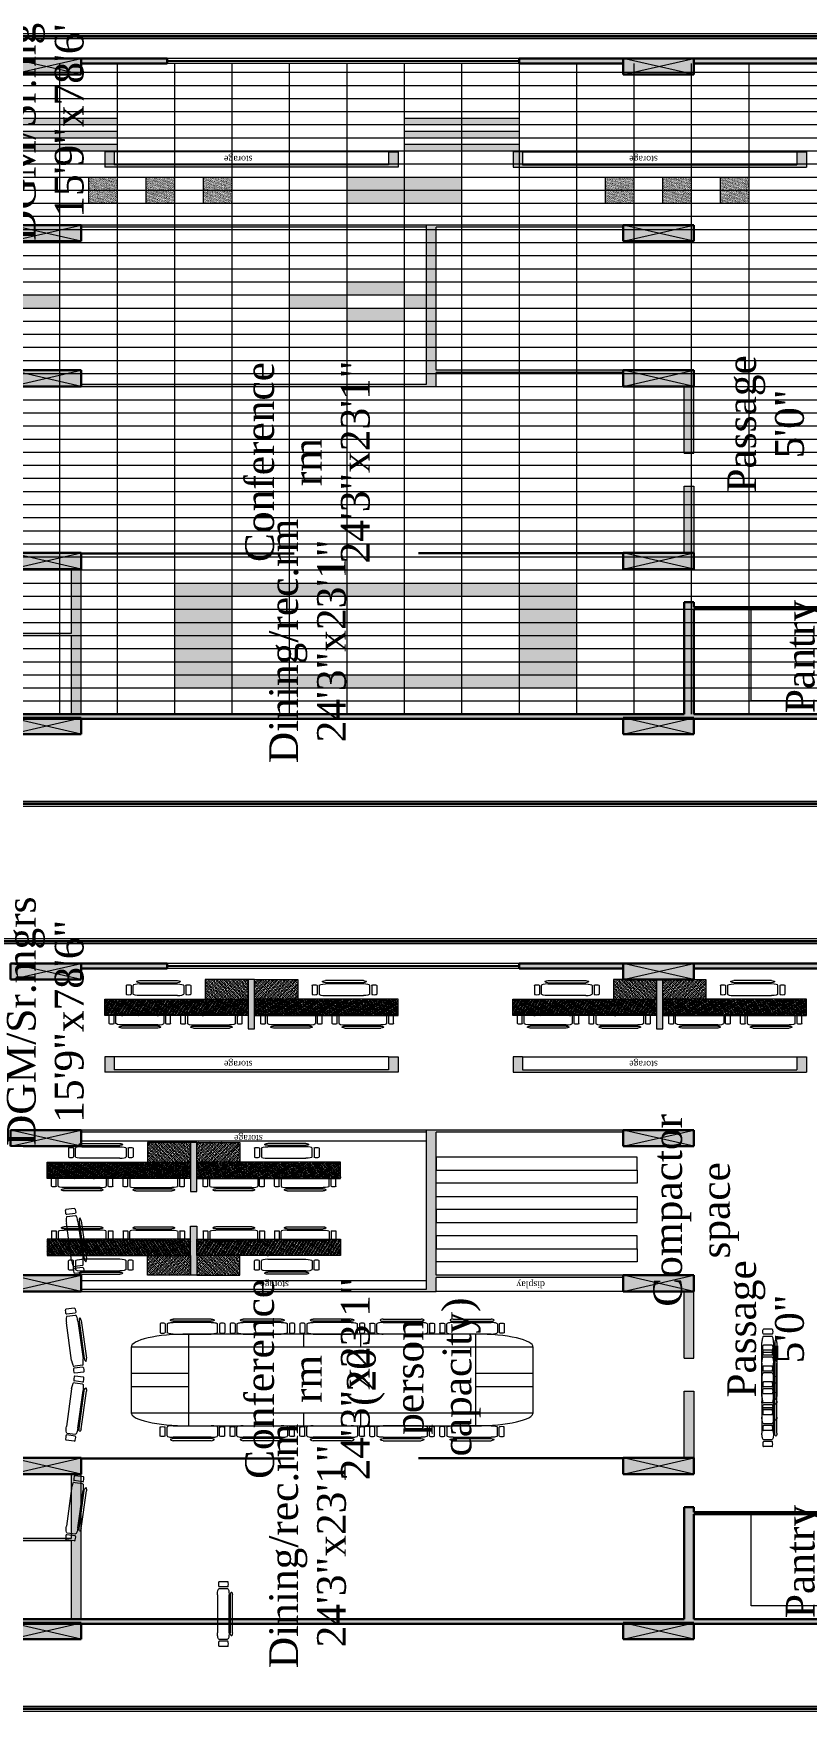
# Model space of a CAD drawing. Header units: inches. Extents: x 327481 to 195042051, y -335014 to 44773228.
# Drawn here: x 194508006 to 194699856, y 44356977 to 44773228 of the extents above; entities that cross this region are included whole.
import ezdxf

# ---------------------------------------------------------------- set-up
doc = ezdxf.new("R2010")
doc.units = ezdxf.units.IN
doc.header["$MEASUREMENT"] = 0
doc.layers.add('center', color=146, linetype='Continuous')
for name, color, linetype, lineweight in [('column 1', 146, 'Continuous', 30), ('floor patern', 44, 'Continuous', 0), ('FUR', 34, 'Continuous', 13), ('furniture', 251, 'Continuous', 13), ('GLASS', 140, 'Continuous', 5), ('TEXT', 7, 'Continuous', 0), ('WALL', 12, 'Continuous', 30)]:
    doc.layers.add(name, color=color, linetype=linetype, lineweight=lineweight)
doc.styles.get("Standard").update_dxf_attribs({"font": 'times.ttf', "height": 12})
doc.linetypes.add('ZIGZAG', pattern='A,0.0001,-0.2,[131,ltypeshp.shx,S=0.2,R=0,X=-0.2,Y=0],-0.4,[131,ltypeshp.shx,S=0.2,R=180,X=0.2,Y=0],-0.2', length=0.8001)

# ---------------------------------------------------------------- blocks, each defined once
blk = doc.blocks.new('COLUMN1')
at = {"layer": 'column 1'}
h = blk.add_hatch(color=256, dxfattribs=at)
h.paths.add_polyline_path([(1, 1), (0, 1), (0.5, 0.5)])
h.paths.add_polyline_path([(1, 1), (0.5, 0.5), (1, 0)])
h.paths.add_polyline_path([(0.5, 0.5), (0, 0), (1, 0)])
h.paths.add_polyline_path([(0.5, 0.5), (0, 1), (0, 0)])
at = {"layer": 'column 1', "lineweight": 0, "ltscale": 0.3}
for p, q in [((0, 1), (1, 0)), ((0, 0), (1, 1))]:
    blk.add_line(p, q, dxfattribs=at)
at = {"layer": 'column 1', "ltscale": 0.3}
for p, q in [((1, 1), (0, 1)), ((0, 1), (0, 0)), ((1, 0), (1, 1)), ((0, 0), (1, 0))]:
    blk.add_line(p, q, dxfattribs=at)
blk = doc.blocks.new('parti.table')
at = {"layer": 'furniture'}
h = blk.add_hatch(dxfattribs=at)
h.set_pattern_fill('ANSI33', color=256, scale=20, style=0)
h.paths.add_polyline_path([(325779.75, -320701.95), (325743.75, -320701.95), (325743.75, -320719.95), (325779.75, -320719.95)])
h = blk.add_hatch(dxfattribs=at)
h.set_pattern_fill('ANSI35', color=42, scale=20, angle=135, style=0)
h.paths.add_polyline_path([(325779.75, -320761.95), (325809.75, -320761.95), (325809.75, -320701.95), (325779.75, -320701.95)])
at = {"layer": 'furniture', "color": 251}
for p, q in [((325806.51, -320709.8), (325806.51, -320724.86)), ((325810.87, -320707.29), (325809.02, -320707.29)), ((325824.21, -320704.5), (325809.06, -320704.5)), ((325824.21, -320706.49), (325809.06, -320706.49)), ((325824.08, -320707.29), (325810.87, -320707.29)), ((325826.59, -320724.86), (325826.59, -320709.8)), ((325828.77, -320724.86), (325828.77, -320709.8)), ((325832.56, -320724.86), (325832.56, -320709.8)), ((325826.59, -320715.31), (325828.77, -320715.31)), ((325828.77, -320719.64), (325826.59, -320719.64)), ((325745.49, -320747.41), (325745.49, -320731.55)), ((325749.48, -320747.41), (325749.48, -320731.55)), ((325751.77, -320747.41), (325751.77, -320731.55)), ((325754.27, -320725.98), (325770.22, -320725.98)), ((325754.27, -320728.07), (325770.22, -320728.07)), ((325754.41, -320728.91), (325768.31, -320728.91)), ((325768.31, -320728.91), (325770.27, -320728.91)), ((325772.91, -320731.55), (325772.91, -320747.41)), ((325809.02, -320727.37), (325824.08, -320727.37)), ((325824.21, -320728.17), (325809.06, -320728.17)), ((325824.21, -320730.15), (325809.06, -320730.15)), ((325751.77, -320737.36), (325749.48, -320737.36)), ((325809.02, -320737.18), (325824.08, -320737.18)), ((325824.21, -320734.4), (325809.06, -320734.4)), ((325824.21, -320736.39), (325809.06, -320736.39)), ((325749.48, -320741.91), (325751.77, -320741.91)), ((325806.51, -320754.76), (325806.51, -320739.69)), ((325826.59, -320739.69), (325826.59, -320754.76)), ((325828.77, -320744.92), (325826.59, -320744.92)), ((325828.77, -320739.69), (325828.77, -320754.76)), ((325832.56, -320739.69), (325832.56, -320754.76)), ((325754.27, -320750.89), (325770.22, -320750.89)), ((325754.27, -320752.98), (325770.22, -320752.98)), ((325770.27, -320750.05), (325754.41, -320750.05)), ((325826.59, -320749.24), (325828.77, -320749.24)), ((325810.87, -320757.27), (325809.02, -320757.27)), ((325824.21, -320758.06), (325809.06, -320758.06)), ((325824.21, -320760.05), (325809.06, -320760.05)), ((325824.08, -320757.27), (325810.87, -320757.27))]:
    blk.add_line(p, q, dxfattribs=at)
at = {"layer": 'furniture'}
for points in [[(325743.75, -320719.95), (325779.75, -320719.95), (325779.75, -320701.95), (325743.75, -320701.95)], [(325779.75, -320701.95), (325809.75, -320701.95), (325809.75, -320761.95), (325779.75, -320761.95)]]:
    blk.add_lwpolyline(points, close=True, dxfattribs=at)
at = {"layer": 'furniture', "color": 251, "extrusion": (0, 0, -1)}
for centre, major_axis, start_param, end_param in [((325809.02, -320709.8), (1.78, 1.78), 3.926991, 5.497787), ((325824.08, -320709.8), (-1.78, 1.78), 0.785398, 2.356194), ((325830.66, -320710.73), (-1.49, 1.49), 5.955533, 8.181634), ((325809.02, -320724.86), (-1.78, 1.78), 3.926991, 5.497787), ((325824.08, -320724.86), (1.78, 1.78), 0.785398, 2.356194), ((325830.66, -320723.93), (-1.49, 1.49), 2.81394, 5.040042), ((325754.11, -320727.03), (-0.748, 0.748), 3.776226, 7.219348), ((325770.38, -320727.03), (0.748, 0.748), -0.936163, 2.506959), ((325808.91, -320735.39), (-0.711, -0.711), -0.936163, 2.506959), ((325824.36, -320735.39), (0.711, -0.711), 3.776226, 7.219348), ((325754.11, -320751.93), (-0.748, 0.748), 3.776226, 7.219348), ((325770.38, -320751.93), (0.748, 0.748), -0.936163, 2.506959), ((325808.91, -320759.06), (-0.711, -0.711), -0.936163, 2.506959), ((325824.36, -320759.06), (0.711, -0.711), 3.776226, 7.219348)]:
    blk.add_ellipse(centre, major_axis=major_axis, ratio=1, start_param=start_param, end_param=end_param, dxfattribs=at)
at = {"layer": 'furniture', "color": 251}
for centre, major_axis, start_param, end_param in [((325808.91, -320705.5), (-0.711, 0.711), -0.936163, 2.506959), ((325824.36, -320705.5), (0.711, 0.711), 3.776226, 7.219348), ((325747.48, -320732.53), (1.57, 1.57), 5.955533, 8.181634), ((325754.41, -320731.55), (1.87, 1.87), 0.785398, 2.356194), ((325770.27, -320731.55), (-1.87, 1.87), 3.926991, 5.497787), ((325808.91, -320729.16), (-0.711, 0.711), -0.936163, 2.506959), ((325824.36, -320729.16), (0.711, 0.711), 3.776226, 7.219348), ((325809.02, -320739.69), (-1.78, -1.78), 3.926991, 5.497787), ((325824.08, -320739.69), (1.78, -1.78), 0.785398, 2.356194), ((325830.66, -320740.63), (-1.49, -1.49), 2.81394, 5.040042), ((325747.48, -320746.43), (1.57, 1.57), 2.81394, 5.040042), ((325754.41, -320747.41), (-1.87, 1.87), 0.785398, 2.356194), ((325770.27, -320747.41), (1.87, 1.87), 3.926991, 5.497787), ((325809.02, -320754.76), (1.78, -1.78), 3.926991, 5.497787), ((325824.08, -320754.76), (-1.78, -1.78), 0.785398, 2.356194), ((325830.66, -320753.82), (-1.49, -1.49), 5.955533, 8.181634)]:
    blk.add_ellipse(centre, major_axis=major_axis, ratio=1, start_param=start_param, end_param=end_param, dxfattribs=at)
blk = doc.blocks.new('CHAIR')
at = {"layer": 'furniture', "color": 251}
for p, q in [((1921, 586), (2212, 586)), ((1921, 547), (2212, 547)), ((2213, 532), (1923, 532)), ((1761, 484), (1761, 194)), ((1833, 484), (1833, 194)), ((1875, 484), (1875, 194)), ((2261, 194), (2261, 484)), ((1833, 384), (1875, 384)), ((1875, 300), (1833, 300)), ((1921, 131), (2212, 131)), ((1923, 146), (2177, 146)), ((2177, 146), (2213, 146)), ((1921, 93), (2212, 93))]:
    blk.add_line(p, q, dxfattribs=at)
for centre, start, end in [((1918, 567), 81.3618, 278.6382), ((2215, 567), 261.3618, 98.6382), ((1918, 112), 81.3618, 278.6382), ((2215, 112), 261.3618, 98.6382)]:
    blk.add_arc(centre, 19.3, start, end, dxfattribs=at)
at = {"layer": 'furniture', "color": 251, "extrusion": (0, 0, -1)}
for centre, major_axis, start_param, end_param in [((1923, 484), (48.3, 0), 3.141602, 4.712399), ((2213, 484), (-48.3, 0), 1.570786, 3.141583), ((1797, 466), (40.6, 0), 3.599355, 5.825457), ((1797, 212), (40.6, 0), 0.457746, 2.683847), ((1923, 194), (-48.3, 0), 4.712388, 6.283185), ((2213, 194), (-48.3, 0), 3.141586, 4.712382)]:
    blk.add_ellipse(centre, major_axis=major_axis, ratio=1, start_param=start_param, end_param=end_param, dxfattribs=at)
blk = doc.blocks.new('A$C529C24E1')
at = {"layer": 'floor patern'}
h = blk.add_hatch(dxfattribs=at)
h.set_pattern_fill('AR-SAND', color=256, style=0)
h.set_pattern_definition([(37.5, (727.0384, -997.394), (-0.062993, 1.926824), [0, -1.52, 0, -1.7, 0, -1.625]), (7.5, (727.0384, -997.394), (1.769777, 2.822146), [0, -0.82, 0, -1.37, 0, -0.525]), (327.5, (725.8084, -997.394), (3.114142, 0.00566), [0, -0.5, 0, -1.8, 0, -2.35]), (317.5, (725.8084, -997.394), (3.00613, 0.877676), [0, -0.25, 0, -1.18, 0, -1.35])])
h.paths.add_polyline_path([(799.04, -949.39), (775.04, -949.39), (775.04, -973.39), (799.04, -973.39)])
h.paths.add_polyline_path([(751.04, -949.39), (727.04, -949.39), (727.04, -973.39), (751.04, -973.39)])
h.paths.add_polyline_path([(775.04, -925.39), (751.04, -925.39), (751.04, -949.39), (775.04, -949.39)])
h.paths.add_polyline_path([(775.04, -973.39), (751.04, -973.39), (751.04, -997.39), (775.04, -997.39)])
h = blk.add_hatch(dxfattribs=at)
h.set_pattern_fill('AR-SAND', color=256, style=0)
h.set_pattern_definition([(37.5, (1039.0384, -1021.394), (-0.062993, 1.926824), [0, -1.52, 0, -1.7, 0, -1.625]), (7.5, (1039.0384, -1021.394), (1.76978, 2.82215), [0, -0.82, 0, -1.37, 0, -0.525]), (327.5, (1037.8084, -1021.394), (3.11414, 0.00566), [0, -0.5, 0, -1.8, 0, -2.35]), (317.5, (1037.8084, -1021.394), (3.00613, 0.87768), [0, -0.25, 0, -1.18, 0, -1.35])])
h.paths.add_polyline_path([(1051.04, -997.39), (1039.04, -997.39), (1039.04, -1021.39), (1051.04, -1021.39)])
h.paths.add_polyline_path([(1051.04, -973.39), (1039.04, -973.39), (1039.04, -997.39), (1051.04, -997.39)])
h = blk.add_hatch(dxfattribs=at)
h.set_pattern_fill('AR-SAND', color=256, style=0)
h.set_pattern_definition([(37.5, (1063.0384, -1021.394), (-0.062993, 1.926824), [0, -1.52, 0, -1.7, 0, -1.625]), (7.5, (1063.0384, -1021.394), (1.76978, 2.82215), [0, -0.82, 0, -1.37, 0, -0.525]), (327.5, (1061.8084, -1021.394), (3.11414, 0.00566), [0, -0.5, 0, -1.8, 0, -2.35]), (317.5, (1061.8084, -1021.394), (3.00613, 0.87768), [0, -0.25, 0, -1.18, 0, -1.35])])
h.paths.add_polyline_path([(1075.04, -997.39), (1063.04, -997.39), (1063.04, -1021.39), (1075.04, -1021.39)])
h.paths.add_polyline_path([(1075.04, -973.39), (1063.04, -973.39), (1063.04, -997.39), (1075.04, -997.39)])
h = blk.add_hatch(dxfattribs=at)
h.set_pattern_fill('AR-SAND', color=256, style=0)
h.set_pattern_definition([(37.5, (1087.0384, -1021.394), (-0.062993, 1.926824), [0, -1.52, 0, -1.7, 0, -1.625]), (7.5, (1087.0384, -1021.394), (1.76978, 2.82215), [0, -0.82, 0, -1.37, 0, -0.525]), (327.5, (1085.8084, -1021.394), (3.11414, 0.00566), [0, -0.5, 0, -1.8, 0, -2.35]), (317.5, (1085.8084, -1021.394), (3.00613, 0.87768), [0, -0.25, 0, -1.18, 0, -1.35])])
h.paths.add_polyline_path([(1099.04, -997.39), (1087.04, -997.39), (1087.04, -1021.39), (1099.04, -1021.39)])
h.paths.add_polyline_path([(1099.04, -973.39), (1087.04, -973.39), (1087.04, -997.39), (1099.04, -997.39)])
h = blk.add_hatch(dxfattribs=at)
h.set_pattern_fill('AR-SAND', color=256, angle=90, style=0)
h.set_pattern_definition([(127.5, (991.0384, -1021.394), (-1.926824, -0.062993), [0, -1.52, 0, -1.7, 0, -1.625]), (97.5, (991.0384, -1021.394), (-2.82215, 1.76978), [0, -0.82, 0, -1.37, 0, -0.525]), (57.5, (991.0384, -1022.624), (-0.00566, 3.11414), [0, -0.5, 0, -1.8, 0, -2.35]), (47.5, (991.0384, -1022.624), (-0.87768, 3.00613), [0, -0.25, 0, -1.18, 0, -1.35])])
h.paths.add_polyline_path([(967.04, -1009.39), (967.04, -1021.39), (991.04, -1021.39), (991.04, -1009.39)])
h.paths.add_polyline_path([(943.04, -1009.39), (943.04, -1021.39), (967.04, -1021.39), (967.04, -1009.39)])
h = blk.add_hatch(dxfattribs=at)
h.set_pattern_fill('AR-SAND', color=256, angle=90, style=0)
h.set_pattern_definition([(127.5, (991.0384, -1045.394), (-1.926824, -0.062993), [0, -1.52, 0, -1.7, 0, -1.625]), (97.5, (991.0384, -1045.394), (-2.82215, 1.76978), [0, -0.82, 0, -1.37, 0, -0.525]), (57.5, (991.0384, -1046.624), (-0.00566, 3.11414), [0, -0.5, 0, -1.8, 0, -2.35]), (47.5, (991.0384, -1046.624), (-0.87768, 3.00613), [0, -0.25, 0, -1.18, 0, -1.35])])
h.paths.add_polyline_path([(967.04, -1033.39), (967.04, -1045.39), (991.04, -1045.39), (991.04, -1033.39)])
h.paths.add_polyline_path([(943.04, -1033.39), (943.04, -1045.39), (967.04, -1045.39), (967.04, -1033.39)])
h = blk.add_hatch(dxfattribs=at)
h.set_pattern_fill('AR-SAND', color=256, style=0)
h.set_pattern_definition([(37.5, (55.0384, -1213.394), (-0.062993, 1.926824), [0, -1.52, 0, -1.7, 0, -1.625]), (7.5, (55.0384, -1213.394), (1.769777, 2.822146), [0, -0.82, 0, -1.37, 0, -0.525]), (327.5, (53.8084, -1213.394), (3.114142, 0.005659), [0, -0.5, 0, -1.8, 0, -2.35]), (317.5, (53.8084, -1213.394), (3.006127, 0.877676), [0, -0.25, 0, -1.18, 0, -1.35])])
h.paths.add_polyline_path([(79.04, -1069.39), (223.04, -1069.39), (223.04, -1189.39), (79.04, -1189.39)], flags=16)
h.paths.add_polyline_path([(55.04, -1045.39), (247.04, -1045.39), (247.04, -1213.39), (55.04, -1213.39)])
h = blk.add_hatch(dxfattribs=at)
h.set_pattern_fill('AR-SAND', color=256, angle=90, style=0)
h.set_pattern_definition([(127.5, (991.0384, -1069.394), (-1.926824, -0.062993), [0, -1.52, 0, -1.7, 0, -1.625]), (97.5, (991.0384, -1069.394), (-2.82215, 1.76978), [0, -0.82, 0, -1.37, 0, -0.525]), (57.5, (991.0384, -1070.624), (-0.00566, 3.11414), [0, -0.5, 0, -1.8, 0, -2.35]), (47.5, (991.0384, -1070.624), (-0.87768, 3.00613), [0, -0.25, 0, -1.18, 0, -1.35])])
h.paths.add_polyline_path([(967.04, -1057.39), (967.04, -1069.39), (991.04, -1069.39), (991.04, -1057.39)])
h.paths.add_polyline_path([(943.04, -1057.39), (943.04, -1069.39), (967.04, -1069.39), (967.04, -1057.39)])
h = blk.add_hatch(dxfattribs=at)
h.set_pattern_fill('AR-SAND', color=256, style=0)
h.set_pattern_definition([(37.5, (727.0384, -1165.394), (-0.062993, 1.926824), [0, -1.52, 0, -1.7, 0, -1.625]), (7.5, (727.0384, -1165.394), (1.769777, 2.822146), [0, -0.82, 0, -1.37, 0, -0.525]), (327.5, (725.8084, -1165.394), (3.114142, 0.00566), [0, -0.5, 0, -1.8, 0, -2.35]), (317.5, (725.8084, -1165.394), (3.00613, 0.877676), [0, -0.25, 0, -1.18, 0, -1.35])])
h.paths.add_polyline_path([(799.04, -1117.39), (775.04, -1117.39), (775.04, -1141.39), (799.04, -1141.39)])
h.paths.add_polyline_path([(751.04, -1117.39), (727.04, -1117.39), (727.04, -1141.39), (751.04, -1141.39)])
h.paths.add_polyline_path([(775.04, -1093.39), (751.04, -1093.39), (751.04, -1117.39), (775.04, -1117.39)])
h.paths.add_polyline_path([(751.04, -1150.62), (775.04, -1150.62), (775.04, -1141.39), (751.04, -1141.39)])
h = blk.add_hatch(dxfattribs=at)
h.set_pattern_fill('AR-SAND', color=256, style=0)
h.set_pattern_definition([(37.5, (943.0384, -1165.394), (-0.062993, 1.926824), [0, -1.52, 0, -1.7, 0, -1.625]), (7.5, (943.0384, -1165.394), (1.76978, 2.82215), [0, -0.82, 0, -1.37, 0, -0.525]), (327.5, (941.8084, -1165.394), (3.11414, 0.00566), [0, -0.5, 0, -1.8, 0, -2.35]), (317.5, (941.8084, -1165.394), (3.00613, 0.87768), [0, -0.25, 0, -1.18, 0, -1.35])])
h.paths.add_polyline_path([(991.04, -1117.39), (967.04, -1117.39), (967.04, -1141.39), (991.04, -1141.39)])
h.paths.add_polyline_path([(967.04, -1117.39), (943.04, -1117.39), (943.04, -1141.39), (967.04, -1141.39)])
h.paths.add_polyline_path([(967.04, -1141.39), (943.04, -1141.39), (943.04, -1165.39), (967.04, -1165.39)])
h.paths.add_polyline_path([(991.04, -1141.39), (967.04, -1141.39), (967.04, -1165.39), (991.04, -1165.39)])
h = blk.add_hatch(dxfattribs=at)
h.set_pattern_fill('AR-SAND', color=256, style=0)
h.set_pattern_definition([(37.5, (1039.0384, -1189.394), (-0.062993, 1.926824), [0, -1.52, 0, -1.7, 0, -1.625]), (7.5, (1039.0384, -1189.394), (1.76978, 2.82215), [0, -0.82, 0, -1.37, 0, -0.525]), (327.5, (1037.8084, -1189.394), (3.11414, 0.00566), [0, -0.5, 0, -1.8, 0, -2.35]), (317.5, (1037.8084, -1189.394), (3.00613, 0.87768), [0, -0.25, 0, -1.18, 0, -1.35])])
h.paths.add_polyline_path([(1051.04, -1165.39), (1039.04, -1165.39), (1039.04, -1189.39), (1051.04, -1189.39)])
h.paths.add_polyline_path([(1051.04, -1141.39), (1039.04, -1141.39), (1039.04, -1165.39), (1051.04, -1165.39)])
h = blk.add_hatch(dxfattribs=at)
h.set_pattern_fill('AR-SAND', color=256, style=0)
h.set_pattern_definition([(37.5, (1063.0384, -1189.394), (-0.062993, 1.926824), [0, -1.52, 0, -1.7, 0, -1.625]), (7.5, (1063.0384, -1189.394), (1.76978, 2.82215), [0, -0.82, 0, -1.37, 0, -0.525]), (327.5, (1061.8084, -1189.394), (3.11414, 0.00566), [0, -0.5, 0, -1.8, 0, -2.35]), (317.5, (1061.8084, -1189.394), (3.00613, 0.87768), [0, -0.25, 0, -1.18, 0, -1.35])])
h.paths.add_polyline_path([(1075.04, -1165.39), (1063.04, -1165.39), (1063.04, -1189.39), (1075.04, -1189.39)])
h.paths.add_polyline_path([(1075.04, -1141.39), (1063.04, -1141.39), (1063.04, -1165.39), (1075.04, -1165.39)])
h = blk.add_hatch(dxfattribs=at)
h.set_pattern_fill('AR-SAND', color=256, style=0)
h.set_pattern_definition([(37.5, (1087.0384, -1189.394), (-0.062993, 1.926824), [0, -1.52, 0, -1.7, 0, -1.625]), (7.5, (1087.0384, -1189.394), (1.76978, 2.82215), [0, -0.82, 0, -1.37, 0, -0.525]), (327.5, (1085.8084, -1189.394), (3.11414, 0.00566), [0, -0.5, 0, -1.8, 0, -2.35]), (317.5, (1085.8084, -1189.394), (3.00613, 0.87768), [0, -0.25, 0, -1.18, 0, -1.35])])
h.paths.add_polyline_path([(1099.04, -1165.39), (1087.04, -1165.39), (1087.04, -1189.39), (1099.04, -1189.39)])
h.paths.add_polyline_path([(1099.04, -1141.39), (1087.04, -1141.39), (1087.04, -1165.39), (1099.04, -1165.39)])
h = blk.add_hatch(dxfattribs=at)
h.set_pattern_fill('AR-SAND', color=256, angle=90, style=0)
h.set_pattern_definition([(127.5, (991.0384, -1237.394), (-1.926824, -0.062993), [0, -1.52, 0, -1.7, 0, -1.625]), (97.5, (991.0384, -1237.394), (-2.82215, 1.76978), [0, -0.82, 0, -1.37, 0, -0.525]), (57.5, (991.0384, -1238.624), (-0.00566, 3.11414), [0, -0.5, 0, -1.8, 0, -2.35]), (47.5, (991.0384, -1238.624), (-0.87768, 3.00613), [0, -0.25, 0, -1.18, 0, -1.35])])
h.paths.add_polyline_path([(967.04, -1225.39), (967.04, -1237.39), (991.04, -1237.39), (991.04, -1225.39)])
h.paths.add_polyline_path([(943.04, -1225.39), (943.04, -1237.39), (967.04, -1237.39), (967.04, -1225.39)])
h = blk.add_hatch(dxfattribs=at)
h.set_pattern_fill('AR-SAND', color=256, angle=90, style=0)
h.set_pattern_definition([(127.5, (991.0384, -1261.394), (-1.926824, -0.062993), [0, -1.52, 0, -1.7, 0, -1.625]), (97.5, (991.0384, -1261.394), (-2.82215, 1.76978), [0, -0.82, 0, -1.37, 0, -0.525]), (57.5, (991.0384, -1262.624), (-0.00566, 3.11414), [0, -0.5, 0, -1.8, 0, -2.35]), (47.5, (991.0384, -1262.624), (-0.87768, 3.00613), [0, -0.25, 0, -1.18, 0, -1.35])])
h.paths.add_polyline_path([(967.04, -1249.39), (967.04, -1261.39), (991.04, -1261.39), (991.04, -1249.39)])
h.paths.add_polyline_path([(943.04, -1249.39), (943.04, -1261.39), (967.04, -1261.39), (967.04, -1249.39)])
h = blk.add_hatch(dxfattribs=at)
h.set_pattern_fill('AR-SAND', color=256, angle=90, style=0)
h.set_pattern_definition([(127.5, (991.0384, -1285.394), (-1.926824, -0.062993), [0, -1.52, 0, -1.7, 0, -1.625]), (97.5, (991.0384, -1285.394), (-2.82215, 1.76978), [0, -0.82, 0, -1.37, 0, -0.525]), (57.5, (991.0384, -1286.624), (-0.00566, 3.11414), [0, -0.5, 0, -1.8, 0, -2.35]), (47.5, (991.0384, -1286.624), (-0.87768, 3.00613), [0, -0.25, 0, -1.18, 0, -1.35])])
h.paths.add_polyline_path([(967.04, -1273.39), (967.04, -1285.39), (991.04, -1285.39), (991.04, -1273.39)])
h.paths.add_polyline_path([(943.04, -1273.39), (943.04, -1285.39), (967.04, -1285.39), (967.04, -1273.39)])
for p, q in [((31.04, -447.89), (31.04, -1588.07)), ((55.04, -447.89), (55.04, -1588.07)), ((79.04, -447.89), (79.04, -1588.07)), ((103.04, -447.89), (103.04, -1588.07)), ((127.04, -447.89), (127.04, -1588.07)), ((151.04, -447.89), (151.04, -1588.07)), ((175.04, -447.89), (175.04, -1588.07)), ((199.04, -447.89), (199.04, -1588.07)), ((223.04, -447.89), (223.04, -1588.07)), ((247.04, -447.89), (247.04, -1588.07)), ((271.04, -447.89), (271.04, -1588.07)), ((295.04, -447.89), (295.04, -1588.07)), ((319.04, -447.89), (319.04, -1588.07)), ((343.04, -447.89), (343.04, -1588.07)), ((367.04, -447.89), (367.04, -1588.07)), ((391.04, -447.89), (391.04, -1588.07)), ((415.04, -447.89), (415.04, -1588.07)), ((439.04, -447.89), (439.04, -1588.07)), ((463.04, -447.89), (463.04, -1588.07)), ((487.04, -447.89), (487.04, -1588.07)), ((511.04, -447.89), (511.04, -1588.07)), ((535.04, -447.89), (535.04, -1588.07)), ((559.04, -447.89), (559.04, -1588.07)), ((583.04, -447.89), (583.04, -1588.07)), ((607.04, -447.89), (607.04, -1588.07)), ((631.04, -447.89), (631.04, -1588.07)), ((655.04, -447.89), (655.04, -1588.07)), ((679.04, -447.89), (679.04, -1588.07)), ((703.04, -447.89), (703.04, -1588.07)), ((727.04, -447.89), (727.04, -1588.07)), ((751.04, -447.89), (751.04, -1588.07)), ((775.04, -447.89), (775.04, -1588.07)), ((799.04, -447.89), (799.04, -1588.07)), ((823.04, -447.89), (823.04, -1588.07)), ((847.04, -447.89), (847.04, -1588.07)), ((871.04, -447.89), (871.04, -1588.07)), ((895.04, -447.89), (895.04, -1588.07)), ((919.04, -447.89), (919.04, -1588.07)), ((943.04, -447.89), (943.04, -1588.07)), ((967.04, -447.89), (967.04, -1588.07)), ((991.04, -447.89), (991.04, -1588.07)), ((1015.04, -447.89), (1015.04, -1588.07)), ((1039.04, -447.89), (1039.04, -1588.07)), ((1063.04, -447.89), (1063.04, -1588.07)), ((1087.04, -447.89), (1087.04, -1588.07)), ((1111.04, -447.89), (1111.04, -1588.07)), ((1135.04, -447.89), (1135.04, -1588.07)), ((1159.04, -447.89), (1159.04, -1588.07)), ((1183.04, -447.89), (1183.04, -1588.07)), ((1051.04, -973.39), (1051.04, -1021.39)), ((1075.04, -973.39), (1075.04, -1021.39)), ((1099.04, -973.39), (1099.04, -1021.39)), ((7.04, -997.39), (1199.11, -997.39)), ((943.04, -1009.39), (991.04, -1009.39)), ((7.04, -1021.39), (1199.11, -1021.39)), ((943.04, -1033.39), (991.04, -1033.39)), ((7.04, -1045.39), (1199.11, -1045.39)), ((943.04, -1057.39), (991.04, -1057.39)), ((7.04, -1069.39), (1199.11, -1069.39)), ((7.04, -1093.39), (1199.11, -1093.39)), ((7.04, -1117.39), (1199.11, -1117.39)), ((7.04, -1141.39), (1199.11, -1141.39)), ((1051.04, -1141.39), (1051.04, -1189.39)), ((1075.04, -1141.39), (1075.04, -1189.39)), ((1099.04, -1141.39), (1099.04, -1189.39)), ((7.04, -1165.39), (1199.11, -1165.39)), ((7.04, -1189.39), (1199.11, -1189.39)), ((7.04, -1213.39), (1199.11, -1213.39)), ((943.04, -1225.39), (991.04, -1225.39)), ((7.04, -1237.39), (1199.11, -1237.39)), ((943.04, -1249.39), (991.04, -1249.39)), ((7.04, -1261.39), (1199.11, -1261.39)), ((943.04, -1273.39), (991.04, -1273.39)), ((7.04, -1285.39), (1199.11, -1285.39))]:
    blk.add_line(p, q, dxfattribs=at)
blk = doc.blocks.new('for presentation-29.06.11')
at = {"layer": 'FUR'}
for color, points in [(256, [(330520.83, -326973.87), (330403.27, -326973.87), (330403.27, -326784.6), (330399.27, -326784.6), (330399.27, -326788.2), (330399.27, -326973.87), (330255.16, -326973.87), (330255.16, -326977.87), (330520.83, -326977.87)]), (256, [(332179.05, -326973.87), (332061.49, -326973.87), (332061.49, -326784.6), (332057.49, -326784.6), (332057.49, -326788.2), (332057.49, -326973.87), (331913.38, -326973.87), (331913.38, -326977.87), (332179.05, -326977.87)]), (256, [(331151.09, -327122.24), (330859.66, -327122.24), (330859.66, -326977.87), (330855.66, -326977.87), (330855.66, -327126.24), (330881.2, -327126.24), (330881.2, -327204.37), (330885.2, -327204.37), (330885.2, -327126.24), (331147.09, -327126.24), (331147.1, -327204.37), (331151.09, -327204.37)]), (252, [(331151.09, -326977.87), (331147.09, -326977.87), (331147.09, -327122.24), (331151.09, -327122.24)]), (256, [(332809.31, -327122.24), (332517.88, -327122.24), (332517.88, -326977.87), (332513.88, -326977.87), (332513.88, -327126.24), (332539.42, -327126.24), (332539.42, -327204.37), (332543.42, -327204.37), (332543.42, -327126.24), (332805.31, -327126.24), (332805.31, -327204.37), (332809.31, -327204.37)]), (252, [(332809.31, -326977.87), (332805.31, -326977.87), (332805.31, -327122.24), (332809.31, -327122.24)]), (252, [(331285.24, -326987.72), (331257.24, -326987.72), (331257.24, -327110.36), (331285.24, -327110.36), (331285.24, -327106.36), (331261.24, -327106.36), (331261.24, -326991.72), (331285.24, -326991.72)]), (252, [(332943.46, -326987.72), (332915.46, -326987.72), (332915.46, -327110.36), (332943.46, -327110.36), (332943.46, -327106.36), (332919.45, -327106.36), (332919.46, -326991.72), (332943.46, -326991.72)]), (252, [(331285.24, -327158.36), (331257.24, -327158.36), (331257.24, -327281), (331285.24, -327281), (331285.24, -327277), (331261.24, -327277), (331261.24, -327162.36), (331285.24, -327162.36)]), (252, [(332943.46, -327158.36), (332915.46, -327158.36), (332915.46, -327281), (332943.46, -327281), (332943.46, -327277), (332919.46, -327277), (332919.45, -327162.36), (332943.46, -327162.36)]), (256, [(330673.01, -327229.92), (330550.38, -327229.92), (330550.38, -327233.92), (330673.01, -327233.92)]), (256, [(330855.66, -327229.91), (330733.37, -327229.92), (330733.37, -327233.92), (330855.66, -327233.92)]), (256, [(332331.23, -327229.92), (332208.6, -327229.92), (332208.6, -327233.92), (332331.23, -327233.92)]), (256, [(332513.88, -327229.91), (332391.59, -327229.92), (332391.59, -327233.92), (332513.88, -327233.92)])]:
    blk.add_hatch(color=color, dxfattribs=at).paths.add_polyline_path(points)
at = {"layer": 'furniture'}
for points in [[(330975.2, -327023.6), (330909.2, -327023.6), (330885.2, -327023.6), (330885.2, -327026.24), (330975.2, -327026.24)], [(331128.59, -327023.6), (331062.59, -327023.6), (331038.59, -327023.6), (331038.59, -327026.24), (331128.59, -327026.24)], [(331426.83, -327047.72), (331360.83, -327047.72), (331336.83, -327047.72), (331336.83, -327050.36), (331426.83, -327050.36)], [(331426.83, -327218.36), (331360.83, -327218.36), (331336.83, -327218.36), (331336.83, -327221), (331426.83, -327221)]]:
    blk.add_hatch(color=161, dxfattribs=at).paths.add_polyline_path(points)
at = {"layer": 'GLASS'}
for points in [[(331451.02, -327160.87), (331452.52, -327160.87), (331452.52, -327013.87), (331451.02, -327013.87)], [(333109.24, -327160.87), (333110.74, -327160.87), (333110.74, -327013.87), (333109.24, -327013.87)]]:
    blk.add_hatch(color=256, dxfattribs=at).paths.add_polyline_path(points)
at = {"layer": 'WALL', "lineweight": 0}
h = blk.add_hatch(color=36, dxfattribs=at)
h.paths.add_polyline_path([(330469.83, -327559.69), (330469.83, -327568.75), (330520.83, -327568.75), (330520.83, -327559.69)])
h.paths.add_polyline_path([(330322.83, -327568.75), (330322.83, -327559.69), (330255.16, -327559.69), (330255.16, -327357.91), (330505.3, -327357.91), (330505.3, -327353.91), (330255.16, -327353.91), (330255.16, -327233.92), (330447.16, -327233.92), (330447.16, -327317.91), (330451.16, -327317.91), (330451.16, -327233.92), (330460.47, -327233.92), (330460.47, -327229.92), (330255.16, -327229.92), (330255.16, -326502.8), (330246.18, -326502.8), (330246.18, -326513.25), (330107.83, -326513.25), (330111.29, -326522.31), (330246.18, -326522.31), (330246.18, -326613.51), (330248.12, -326613.51), (330248.12, -326643.05), (330246.18, -326643.05), (330246.18, -326948.33), (330248.12, -326948.33), (330248.12, -326977.87), (330246.18, -326977.87), (330246.18, -327204.37), (330248.12, -327204.37), (330248.12, -327233.92), (330246.18, -327233.92), (330246.18, -327559.69), (330107.83, -327559.69), (330111.29, -327568.75)])
h = blk.add_hatch(color=36, dxfattribs=at)
h.paths.add_polyline_path([(332128.05, -327559.69), (332128.05, -327568.75), (332179.05, -327568.75), (332179.05, -327559.69)])
h.paths.add_polyline_path([(331981.05, -327568.75), (331981.05, -327559.69), (331913.38, -327559.69), (331913.38, -327357.91), (332163.52, -327357.91), (332163.52, -327353.91), (331913.38, -327353.91), (331913.38, -327233.92), (332105.38, -327233.92), (332105.38, -327317.91), (332109.38, -327317.91), (332109.38, -327233.92), (332118.69, -327233.92), (332118.69, -327229.92), (331913.38, -327229.92), (331913.38, -326502.8), (331904.4, -326502.8), (331904.4, -326513.25), (331766.05, -326513.25), (331769.51, -326522.31), (331904.4, -326522.31), (331904.4, -326613.51), (331906.34, -326613.51), (331906.34, -326643.05), (331904.4, -326643.05), (331904.4, -326948.33), (331906.34, -326948.33), (331906.34, -326977.87), (331904.4, -326977.87), (331904.4, -327204.37), (331906.34, -327204.37), (331906.34, -327233.92), (331904.4, -327233.92), (331904.4, -327559.69), (331766.05, -327559.69), (331769.51, -327568.75)])
h = blk.add_hatch(color=36, dxfattribs=at)
h.paths.add_polyline_path([(331447.24, -327013.87), (331456.34, -327013.87), (331456.34, -326977.87), (331447.24, -326977.87)])
h.paths.add_polyline_path([(331456.34, -327160.87), (331447.24, -327160.87), (331447.24, -327204.37), (331456.34, -327204.37)])
h = blk.add_hatch(color=36, dxfattribs=at)
h.paths.add_polyline_path([(333105.46, -327013.87), (333114.55, -327013.87), (333114.55, -326977.87), (333105.46, -326977.87)])
h.paths.add_polyline_path([(333114.55, -327160.87), (333105.46, -327160.87), (333105.46, -327204.37), (333114.55, -327204.37)])
h = blk.add_hatch(color=36, dxfattribs=at)
h.paths.add_polyline_path([(331447.24, -327295.92), (331456.34, -327295.92), (331456.34, -327233.92), (331447.24, -327233.92)])
h.paths.add_polyline_path([(331456.34, -327442.92), (331447.24, -327442.92), (331447.24, -327539.21), (331456.34, -327539.21)])
h = blk.add_hatch(color=36, dxfattribs=at)
h.paths.add_polyline_path([(333105.46, -327295.92), (333114.55, -327295.92), (333114.55, -327233.92), (333105.46, -327233.92)])
h.paths.add_polyline_path([(333114.55, -327442.92), (333105.46, -327442.92), (333105.46, -327539.21), (333114.55, -327539.21)])
at = {"color": 2}
for points in [[(330085.93, -327857.19), (330085.93, -325821.96), (331502.04, -325821.96), (331502.04, -327857.19)], [(331744.15, -327857.19), (331744.15, -325821.96), (333160.26, -325821.96), (333160.26, -327857.19)], [(330094.91, -327848.21), (330094.91, -325830.94), (331493.06, -325830.94), (331493.06, -327848.21)], [(331753.13, -327848.21), (331753.13, -325830.94), (333151.28, -325830.94), (333151.28, -327848.21)]]:
    blk.add_lwpolyline(points, close=True, dxfattribs=at)
at = {"color": 2, "lineweight": 35}
for points in [[(330090.42, -327852.7), (330090.42, -325826.45), (331497.55, -325826.45), (331497.55, -327852.7)], [(331748.64, -327852.7), (331748.64, -325826.45), (333155.77, -325826.45), (333155.77, -327852.7)]]:
    blk.add_lwpolyline(points, close=True, dxfattribs=at)
at = {"layer": 'furniture'}
for p, q in [((330399.27, -326784.6), (330399.27, -326973.87)), ((330403.27, -326784.6), (330403.27, -326973.87)), ((332057.49, -326784.6), (332057.49, -326973.87)), ((332061.49, -326784.6), (332061.49, -326973.87)), ((330255.16, -326973.87), (330399.27, -326973.87)), ((330403.27, -326973.87), (330520.83, -326973.87)), ((331913.38, -326973.87), (332057.49, -326973.87)), ((332061.49, -326973.87), (332179.05, -326973.87)), ((330255.16, -326977.87), (330520.83, -326977.87)), ((330855.66, -326977.87), (330855.66, -327126.24)), ((330855.66, -326977.87), (330859.66, -326977.87)), ((330859.66, -326977.87), (330859.66, -327122.24)), ((331147.09, -327122.24), (331147.09, -326977.87)), ((331151.09, -327122.24), (331151.09, -326977.87)), ((331913.38, -326977.87), (332179.05, -326977.87)), ((332513.88, -326977.87), (332513.88, -327126.24)), ((332513.88, -326977.87), (332517.88, -326977.87)), ((332517.88, -326977.87), (332517.88, -327122.24)), ((332805.31, -327122.24), (332805.31, -326977.87)), ((332809.31, -327122.24), (332809.31, -326977.87)), ((331257.24, -327110.36), (331257.24, -326987.72)), ((331285.24, -326987.72), (331257.24, -326987.72)), ((331285.24, -326991.72), (331285.24, -326987.72)), ((332915.46, -327110.36), (332915.46, -326987.72)), ((332943.46, -326987.72), (332915.46, -326987.72)), ((332943.46, -326991.72), (332943.46, -326987.72)), ((331285.24, -326991.72), (331261.24, -326991.72)), ((331261.24, -327106.36), (331261.24, -326991.72)), ((331285.24, -327106.36), (331285.24, -326991.72)), ((332919.45, -327106.36), (332919.46, -326991.72)), ((332943.46, -326991.72), (332919.46, -326991.72)), ((332943.46, -327106.36), (332943.46, -326991.72)), ((331447.24, -327160.87), (331447.24, -327013.87)), ((331456.3, -327160.87), (331456.3, -327013.87)), ((333105.46, -327160.87), (333105.46, -327013.87)), ((333114.52, -327160.87), (333114.52, -327013.87)), ((331285.24, -327106.36), (331261.24, -327106.36)), ((331285.24, -327106.36), (331285.24, -327110.36)), ((332943.46, -327106.36), (332919.45, -327106.36)), ((332943.46, -327106.36), (332943.46, -327110.36)), ((331285.24, -327110.36), (331257.24, -327110.36)), ((332943.46, -327110.36), (332915.46, -327110.36)), ((330859.66, -327122.24), (331151.09, -327122.24)), ((331151.09, -327204.37), (331151.09, -327122.24)), ((332517.88, -327122.24), (332809.31, -327122.24)), ((332809.31, -327204.37), (332809.31, -327122.24)), ((330855.66, -327126.24), (330881.2, -327126.24)), ((330855.66, -327204.37), (330855.66, -327126.24)), ((330881.2, -327204.37), (330881.2, -327126.24)), ((330885.2, -327126.24), (331147.09, -327126.24)), ((330885.2, -327204.37), (330885.2, -327126.24)), ((331147.1, -327204.37), (331147.09, -327126.24)), ((332513.88, -327126.24), (332539.42, -327126.24)), ((332539.42, -327204.37), (332539.42, -327126.24)), ((332543.42, -327126.24), (332805.31, -327126.24)), ((332543.42, -327204.37), (332543.42, -327126.24)), ((332805.31, -327204.37), (332805.31, -327126.24)), ((331257.24, -327158.36), (331257.24, -327281)), ((331285.24, -327158.36), (331257.24, -327158.36)), ((331285.24, -327162.36), (331285.24, -327158.36)), ((332915.46, -327158.36), (332915.46, -327281)), ((332943.46, -327158.36), (332915.46, -327158.36)), ((332943.46, -327162.36), (332943.46, -327158.36)), ((331285.24, -327162.36), (331261.24, -327162.36)), ((331261.24, -327162.36), (331261.24, -327277)), ((331285.24, -327162.36), (331285.24, -327277)), ((332943.46, -327162.36), (332919.45, -327162.36)), ((332919.45, -327162.36), (332919.46, -327277)), ((332943.46, -327162.36), (332943.46, -327277)), ((330881.2, -327204.37), (330885.2, -327204.37)), ((331151.09, -327204.37), (331147.1, -327204.37)), ((332539.42, -327204.37), (332543.42, -327204.37)), ((332809.31, -327204.37), (332805.31, -327204.37)), ((330550.38, -327229.92), (330673.01, -327229.92)), ((330673.01, -327233.92), (330550.38, -327233.92)), ((330673.01, -327229.92), (330673.01, -327233.92)), ((330733.37, -327229.92), (330855.66, -327229.91)), ((330733.37, -327229.92), (330733.37, -327233.92)), ((330733.37, -327233.92), (330855.66, -327233.92)), ((332208.6, -327229.92), (332331.23, -327229.92)), ((332331.23, -327233.92), (332208.6, -327233.92)), ((332331.23, -327229.92), (332331.23, -327233.92)), ((332391.59, -327229.92), (332513.88, -327229.91)), ((332391.59, -327229.92), (332391.59, -327233.92)), ((332391.59, -327233.92), (332513.88, -327233.92)), ((330279.16, -327257.92), (330447.16, -327257.92)), ((330279.16, -327353.91), (330279.16, -327257.92)), ((331937.38, -327353.91), (331937.38, -327257.92)), ((331937.38, -327257.92), (332105.38, -327257.92)), ((331285.24, -327277), (331261.24, -327277)), ((331285.24, -327277), (331285.24, -327281)), ((332943.46, -327277), (332919.46, -327277)), ((332943.46, -327277), (332943.46, -327281)), ((331285.24, -327281), (331257.24, -327281)), ((332943.46, -327281), (332915.46, -327281))]:
    blk.add_line(p, q, dxfattribs=at)
at = {"layer": 'furniture', "linetype": 'ZIGZAG', "ltscale": 25}
for p, q in [((330548.7, -326977.84), (330548.69, -327066.96)), ((330550.38, -326977.84), (330550.37, -327066.96)), ((332206.92, -326977.84), (332206.91, -327066.96)), ((332208.6, -326977.84), (332208.59, -327066.96)), ((330548.69, -327204.38), (330548.7, -327118.88)), ((330550.37, -327204.38), (330550.38, -327118.88)), ((332206.91, -327204.38), (332206.92, -327118.88)), ((332208.59, -327204.38), (332208.6, -327118.88))]:
    blk.add_line(p, q, dxfattribs=at)
at = {"layer": 'furniture', "lineweight": 20}
for p, q in [((330875.66, -326977.87), (330875.66, -327122.24)), ((331131.09, -327122.24), (331131.09, -326977.88))]:
    blk.add_line(p, q, dxfattribs=at)
at = {"layer": 'furniture', "color": 251}
for p, q in [((330633.36, -326998.79), (330633.36, -327166.79)), ((330681.36, -326998.79), (330681.36, -327022.79)), ((330705.36, -327022.79), (330705.36, -326998.79)), ((330753.36, -327166.79), (330753.36, -326998.79)), ((330777.36, -327022.79), (330609.36, -327022.79)), ((330633.36, -327070.79), (330609.36, -327070.79)), ((330777.36, -327070.79), (330753.36, -327070.79)), ((330609.36, -327094.79), (330633.36, -327094.79)), ((330753.36, -327094.79), (330777.36, -327094.79)), ((330609.36, -327142.79), (330777.36, -327142.79)), ((330681.36, -327142.79), (330681.36, -327166.79)), ((330705.36, -327166.79), (330705.36, -327142.79))]:
    blk.add_line(p, q, dxfattribs=at)
blk.add_lwpolyline([(330633.36, -327166.79), (330753.36, -327166.79, 0.414214), (330777.36, -327142.79), (330777.36, -327022.79, 0.414214), (330753.36, -326998.79), (330633.36, -326998.79, 0.414214), (330609.36, -327022.79), (330609.36, -327142.79, 0.414214)], format="xyb", close=True, dxfattribs=at)
at = {"layer": 'furniture'}
for points in [[(330885.2, -327023.6), (330951.2, -327023.6), (330975.2, -327023.6), (330975.2, -327026.24), (330885.2, -327026.24), (330885.2, -327023.6)], [(331128.59, -327023.6), (331062.59, -327023.6), (331038.59, -327023.6), (331038.59, -327026.24), (331128.59, -327026.24), (331128.59, -327023.6)], [(331426.83, -327047.72), (331360.83, -327047.72), (331336.83, -327047.72), (331336.83, -327050.36), (331426.83, -327050.36), (331426.83, -327047.72)], [(331426.83, -327218.36), (331360.83, -327218.36), (331336.83, -327218.36), (331336.83, -327221), (331426.83, -327221), (331426.83, -327218.36)]]:
    blk.add_lwpolyline(points, dxfattribs=at)
at = {"layer": 'furniture', "lineweight": 20}
for points in [[(330909.57, -327126.24), (330933.57, -327126.24), (330933.57, -327210.24), (330909.57, -327210.24)], [(330957.57, -327126.24), (330933.57, -327126.24), (330933.57, -327210.24), (330957.57, -327210.24)], [(331005.57, -327126.24), (330981.57, -327126.24), (330981.57, -327210.24), (331005.57, -327210.24)], [(331005.57, -327126.24), (331029.57, -327126.24), (331029.57, -327210.24), (331005.57, -327210.24)], [(331053.57, -327126.24), (331077.57, -327126.24), (331077.57, -327210.24), (331053.57, -327210.24)], [(331101.57, -327126.24), (331077.57, -327126.24), (331077.57, -327210.24), (331101.57, -327210.24)]]:
    blk.add_lwpolyline(points, close=True, dxfattribs=at)
at = {"layer": 'GLASS'}
for points in [[(331452.52, -327013.87), (331452.52, -327160.87), (331451.02, -327160.87), (331451.02, -327013.87)], [(333110.74, -327013.87), (333110.74, -327160.87), (333109.24, -327160.87), (333109.24, -327013.87)]]:
    blk.add_lwpolyline(points, dxfattribs=at)
at = {"layer": 'TEXT'}
for p, q in [((330447.16, -327233.92), (330447.16, -327317.91)), ((330451.16, -327233.92), (330451.16, -327317.91)), ((332105.38, -327233.92), (332105.38, -327317.91)), ((332109.38, -327233.92), (332109.38, -327317.91))]:
    blk.add_line(p, q, dxfattribs=at)
at = {"layer": 'WALL'}
for p, q in [((330255.16, -327229.92), (330255.16, -326502.8)), ((331913.38, -327229.92), (331913.38, -326502.8)), ((330246.18, -327559.69), (330246.18, -326522.31)), ((330246.18, -327559.69), (330246.18, -326522.31)), ((331904.4, -327559.69), (331904.4, -326522.31)), ((331904.4, -327559.69), (331904.4, -326522.31)), ((331456.34, -326977.87), (331447.24, -326977.87)), ((331447.24, -327013.87), (331447.24, -326977.87)), ((331456.34, -327013.87), (331456.34, -326977.87)), ((333105.46, -327013.87), (333105.46, -326977.87)), ((333114.55, -326977.87), (333105.46, -326977.87)), ((333114.55, -327013.87), (333114.55, -326977.87)), ((331447.24, -327013.87), (331456.34, -327013.87)), ((333105.46, -327013.87), (333114.55, -327013.87)), ((331447.24, -327204.37), (331447.24, -327160.87)), ((331447.24, -327160.87), (331456.34, -327160.87)), ((331456.34, -327204.37), (331456.34, -327160.87)), ((333105.46, -327204.37), (333105.46, -327160.87)), ((333105.46, -327160.87), (333114.55, -327160.87)), ((333114.55, -327204.37), (333114.55, -327160.87)), ((331456.34, -327204.37), (331447.24, -327204.37)), ((333114.56, -327204.37), (333105.46, -327204.37)), ((330255.16, -327229.92), (330460.47, -327229.92)), ((330255.16, -327233.92), (330447.16, -327233.92)), ((330255.16, -327353.91), (330255.16, -327233.92)), ((330447.16, -327317.91), (330447.16, -327233.92)), ((330451.16, -327317.91), (330451.16, -327233.92)), ((330451.16, -327233.92), (330460.47, -327233.92)), ((330460.47, -327229.92), (330460.47, -327233.92)), ((330550.38, -327229.92), (330550.38, -327233.92)), ((330855.66, -327229.91), (330855.66, -327233.92)), ((331447.24, -327233.92), (331456.34, -327233.92)), ((331447.24, -327295.92), (331447.24, -327233.92)), ((331456.34, -327295.92), (331456.34, -327233.92)), ((331913.38, -327229.92), (332118.69, -327229.92)), ((331913.38, -327353.91), (331913.38, -327233.92)), ((331913.38, -327233.92), (332105.38, -327233.92)), ((332105.38, -327317.91), (332105.38, -327233.92)), ((332109.38, -327233.92), (332118.69, -327233.92)), ((332109.38, -327317.91), (332109.38, -327233.92)), ((332118.69, -327229.92), (332118.69, -327233.92)), ((332208.6, -327229.92), (332208.6, -327233.92)), ((332513.88, -327229.91), (332513.88, -327233.92)), ((333105.46, -327295.92), (333105.46, -327233.92)), ((333105.46, -327233.92), (333114.56, -327233.92)), ((333114.55, -327295.92), (333114.55, -327233.92))]:
    blk.add_line(p, q, dxfattribs=at)
at = {"layer": 'center', "xscale": 29.5434782608645, "yscale": 29.5434782608645, "zscale": 39.3913043478359}
for p in [(330218.58, -326977.87), (330520.83, -326977.87), (330855.66, -326977.87), (331121.55, -326977.87), (331426.79, -326977.87), (331876.8, -326977.87), (332179.05, -326977.87), (332513.88, -326977.87), (332779.77, -326977.87), (333085.01, -326977.87), (330855.66, -327233.92), (331121.55, -327233.92), (331121.55, -327233.92), (331426.79, -327233.92), (332513.88, -327233.92), (332779.77, -327233.92), (332779.77, -327233.92), (333085.01, -327233.92)]:
    blk.add_blockref('COLUMN1', p, dxfattribs=at)
at = {"layer": 'center', "xscale": -29.5434782608645, "yscale": 29.5434782608645, "zscale": 39.3913043478359, "rotation": 180}
for p in [(330218.58, -327204.37), (330520.83, -327204.37), (331876.8, -327204.37), (332179.05, -327204.37)]:
    blk.add_blockref('COLUMN1', p, dxfattribs=at)
at = {"layer": 'floor patern'}
blk.add_blockref('A$C529C24E1', (331906.34, -325971.62), dxfattribs=at)
at = {"layer": 'furniture', "color": 251}
for p, xscale, yscale, zscale, rotation in [((330523.16, -327003.32), 0.05475778219503237, 0.05475778219503237, 0.05475778219503237, 58.46896653352859), ((330700.23, -327003.32), -0.05475778219503236, 0.05475778225809336, 0.0547577822057156, 301.5310334664714), ((330705.81, -327003.32), 0.05475778219503236, 0.05475778219503236, 0.05475778219503236, 58.46896653352859), ((330882.88, -327003.32), -0.05475778219503236, 0.05475778225809336, 0.0547577822057156, 301.5310334664714), ((330345.92, -327063.1), 0.05475778225809336, 0.05475778225809336, 0.05475778225809336, 90), ((330485.54, -327005.77), -0.0547577821998857, 0.0547577821998857, 0.0547577822057156, 180), ((330901.19, -327005.77), 0.05475778225809336, 0.05475778225809336, 0.05475778225809336, 180), ((330485.54, -327035), -0.0547577821998857, 0.0547577821998857, 0.0547577822057156, 180), ((330901.19, -327035), 0.05475778225809336, 0.05475778225809336, 0.05475778225809336, 180), ((330485.54, -327064.22), -0.0547577821998857, 0.0547577821998857, 0.0547577822057156, 180), ((330901.19, -327064.22), 0.05475778225809336, 0.05475778225809336, 0.05475778225809336, 180), ((330616.35, -327290.62), -0.05475778225809336, 0.05475778225809336, 0.0547577822057156, 270), ((330645.57, -327290.62), -0.05475778225809336, 0.05475778225809336, 0.0547577822057156, 270), ((330711.94, -327290.62), 0.05475778225809336, 0.05475778225809336, 0.05475778225809336, 90), ((330741.16, -327290.62), 0.05475778225809336, 0.05475778225809336, 0.05475778225809336, 90), ((330770.38, -327290.62), 0.05475778225809336, 0.05475778225809336, 0.05475778225809336, 90)]:
    blk.add_blockref('CHAIR', p, dxfattribs=dict(at, xscale=xscale, yscale=yscale, zscale=zscale, rotation=rotation))
at = {"layer": 'furniture', "xscale": -1, "rotation": 180}
blk.add_blockref('parti.table', (5141.46, -647725.55), dxfattribs=at)
at = {"layer": 'furniture', "rotation": 180}
for p in [(656872.34, -647725.55), (657170.58, -647749.66), (657170.58, -647920.3)]:
    blk.add_blockref('parti.table', p, dxfattribs=at)
at = {"layer": 'furniture'}
blk.add_blockref('parti.table', (5141.46, -6324.3), dxfattribs=at)
at = {"layer": 'furniture', "xscale": -1}
for p in [(656872.34, -6324.3), (657170.58, -6348.41), (657170.58, -6519.05)]:
    blk.add_blockref('parti.table', p, dxfattribs=at)
at = {"layer": 'furniture', "color": 251, "yscale": 0.0547577821998857}
for p, xscale, zscale in [((330485.54, -327130.59), 0.0547577821998857, 0.0547577821998857), ((330901.19, -327130.59), -0.05475778225809336, 0.0547577822057156), ((330485.54, -327159.81), 0.0547577821998857, 0.0547577821998857), ((330901.19, -327159.81), -0.05475778225809336, 0.0547577822057156)]:
    blk.add_blockref('CHAIR', p, dxfattribs=dict(at, xscale=xscale, zscale=zscale))
at = {"layer": 'TEXT', "linetype": 'ByBlock', "lineweight": 30, "char_height": 12, "attachment_point": 2}
for s, insert, width in [('DGM/Sr.mgrs\\P15\'9"x78\'6"', (331350.49, -326946.85), 103.0292), ('DGM/Sr.mgrs\\P15\'9"x78\'6"', (333008.71, -326946.85), 103.0292), ('Conference rm 24\'3"x23\'1"', (330695.18, -327046.44), 114.8909), ('Conference rm 24\'3"x23\'1"', (332375.18, -327046.44), 114.8909), ('Dining/rec.rm  24\'3"x23\'1"', (330389.22, -327056.48), 129.8607), ('Dining/rec.rm  24\'3"x23\'1"', (332047.44, -327056.48), 129.8607), ('(20 person\\P capacity)', (330698.75, -327088.94), 87.9166), ('Compactor space ', (331004.09, -327216.97), 136.5962), ('Passage\\P5\'0" wide', (330786.73, -327247.9), 105.2844), ('Passage\\P5\'0" wide', (332444.95, -327247.9), 105.2844), ('Pantry\\P16\'x10\'0"', (330360.6, -327272.37), 73.1629), ('Pantry\\P16\'x10\'0"', (332018.82, -327272.37), 73.1629)]:
    blk.add_mtext(s, dxfattribs=dict(at, insert=insert, width=width))
at = {"layer": 'TEXT', "linetype": 'ByBlock', "lineweight": 30, "char_height": 12, "width": 75.7453, "attachment_point": 2, "rotation": 90}
for s, insert in [('storage  ', (331265.96, -327043.54)), ('storage  ', (332924.18, -327043.54)), ('storage  ', (331130.2, -327047.76)), ('storage  ', (330861.81, -327058.7)), ('display  ', (330861.81, -327165.74)), ('storage  ', (331265.96, -327212.88)), ('storage  ', (332924.18, -327212.88))]:
    blk.add_mtext(s, dxfattribs=dict(at, insert=insert))

msp = doc.modelspace()

# ---------------------------------------------------------------- block references
at = {"layer": 'furniture', "xscale": -135.395861338533, "yscale": -593.8940509523381, "zscale": 135.395861338533, "rotation": 270}
msp.add_blockref('for presentation-29.06.11', (329613.769, -335292.511), dxfattribs=at)

doc.saveas('drawing.dxf')
